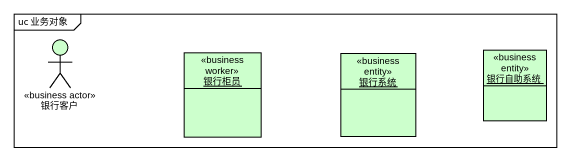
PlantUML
@startuml
mainframe uc 业务对象
allowmixing
hide circle
hide empty members
actor 银行客户 <<business actor>> #CCFFCC
object 银行柜员 <<business worker>> #CCFFCC
object 银行系统 <<business entity>> #CCFFCC
object 银行自助系统 <<business entity>> #CCFFCC
@enduml
